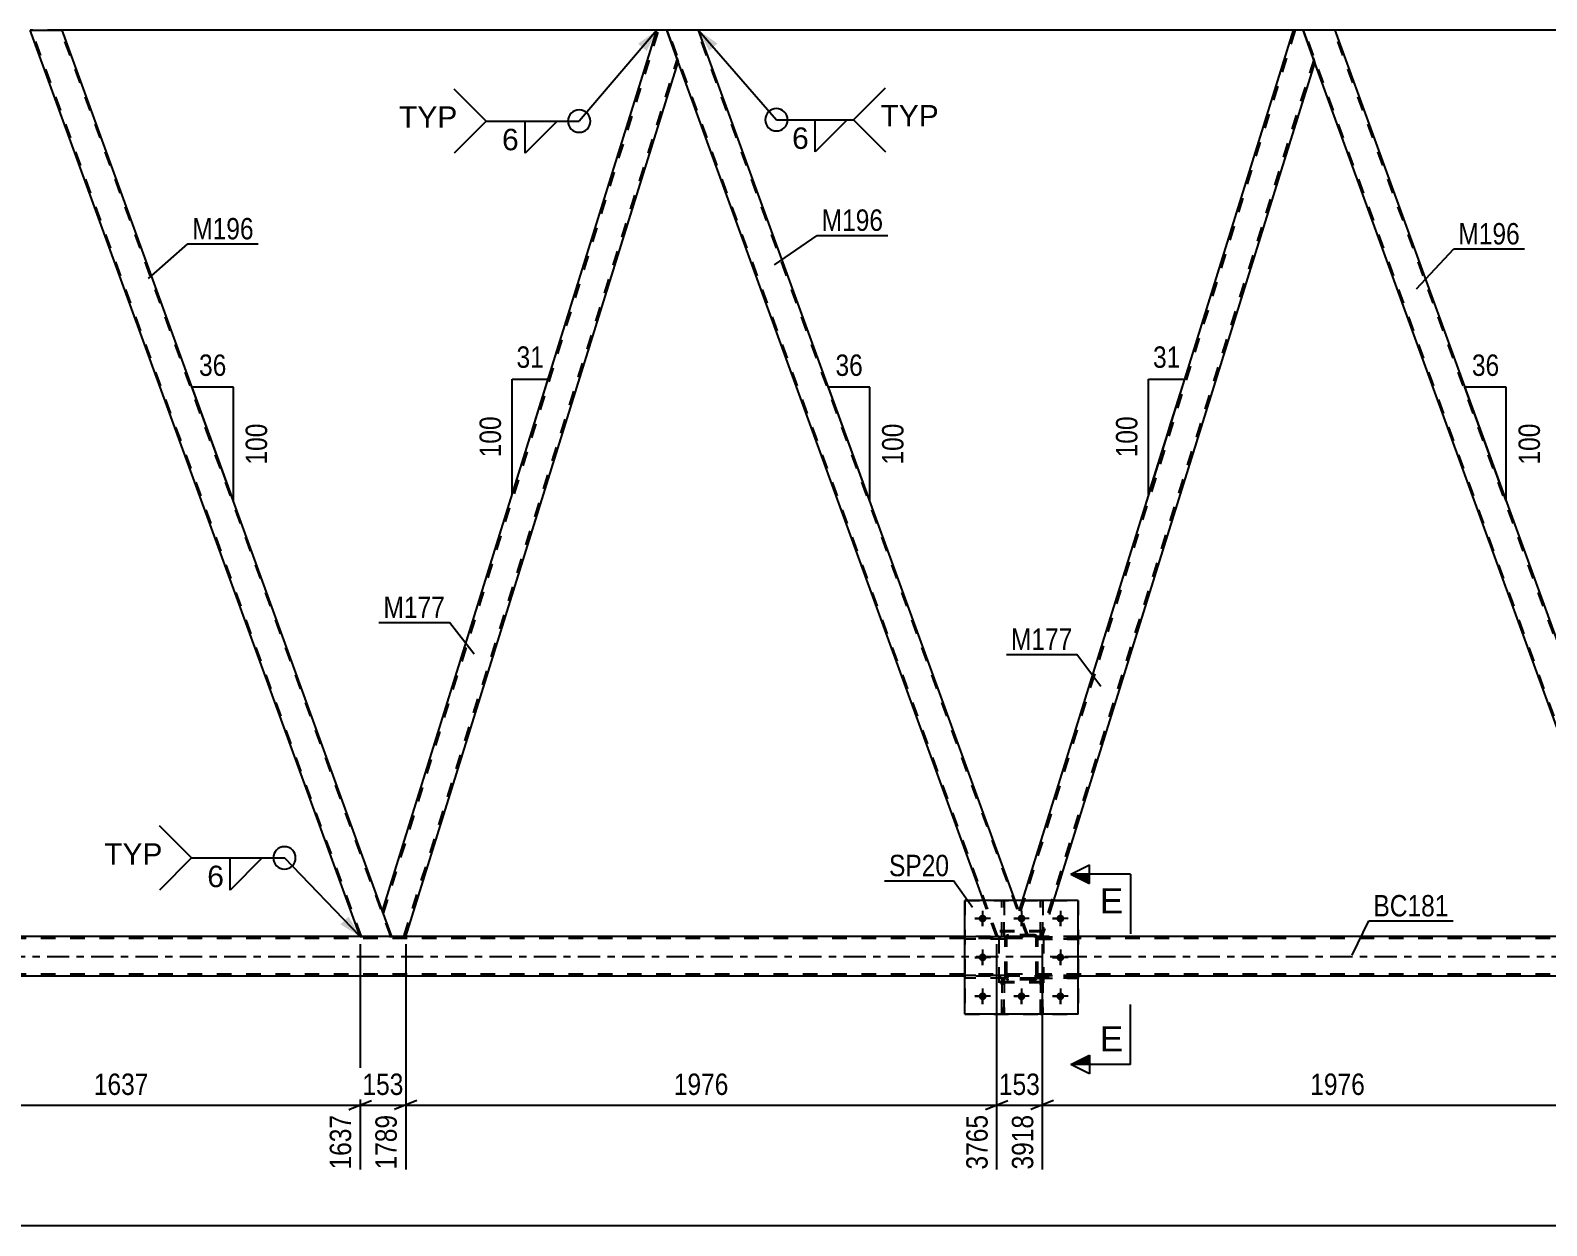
# Model space of a CAD drawing. Header units: millimetres. Extents: x 0 to 841, y 0 to 594.
# Drawn here: x 105.1 to 308, y 267.1 to 427 of the extents above; entities that cross this region are included whole.
import ezdxf

# ---------------------------------------------------------------- set-up
doc = ezdxf.new("R2010")
doc.units = ezdxf.units.MM
doc.linetypes.add('DXK_LINE_DOT2', pattern=[3.9198, 1.9599, -1.9599])
doc.linetypes.add('DXK_LINE_DOT3', pattern=[5.9187, 2.979, -0.9799, 0.9799, -0.9799])
doc.styles.add('Arial', font='ARIAL.TTF', dxfattribs={"height": 0.2})
doc.styles.add('Arial Narrow', font='ARIALN.TTF', dxfattribs={"height": 0.2})

# ---------------------------------------------------------------- blocks, each defined once
blk = doc.blocks.new('Part-103641004-3820 - 3414')
at = {"color": 7, "linetype": 'DXK_LINE_DOT2'}
for p, q in [((240.25, 295.37), (240.25, 300.21)), ((240.25, 300.21), (240.57, 300.21)), ((240.57, 300.21), (240.57, 295.37)), ((240.25, 299.61), (240.57, 299.61)), ((240.57, 295.37), (240.25, 295.37))]:
    blk.add_line(p, q, dxfattribs=at)
blk = doc.blocks.new('Part-103641004-3804 - 3414')
at = {"color": 2, "linetype": 'Continuous'}
for p, q in [((152.23, 309.22), (188.93, 426.97)), ((190.25, 426.97), (188.93, 426.97)), ((191.78, 422.77), (190.25, 426.97)), ((155.33, 305.75), (191.79, 422.72)), ((153.49, 305.75), (152.24, 309.17))]:
    blk.add_line(p, q, dxfattribs=at)
at = {"color": 7, "linetype": 'DXK_LINE_DOT2'}
for p, q in [((152.36, 308.85), (189.18, 426.97)), ((155.08, 305.75), (191.66, 423.09)), ((191.79, 422.72), (191.78, 422.77)), ((191.79, 422.72), (191.78, 422.77)), ((152.24, 309.17), (152.23, 309.22)), ((153.49, 305.75), (155.33, 305.75))]:
    blk.add_line(p, q, dxfattribs=at)
blk = doc.blocks.new('Part-103641004-3691 - 3414')
at = {"color": 7, "linetype": 'DXK_LINE_DOT2'}
for p, q in [((230.1, 310.57), (245.3, 310.57)), ((230.1, 310.57), (230.1, 295.37)), ((245.3, 310.57), (245.3, 295.37)), ((230.1, 295.37), (245.3, 295.37))]:
    blk.add_line(p, q, dxfattribs=at)
blk = doc.blocks.new('Part-103641004-3594 - 3414')
at = {"color": 2, "linetype": 'Continuous'}
for p, q in [((279.64, 426.97), (275.38, 426.97)), ((322.51, 309.17), (279.64, 426.97)), ((319.5, 305.75), (276.91, 422.77))]:
    blk.add_line(p, q, dxfattribs=at)
at = {"color": 7, "linetype": 'DXK_LINE_DOT2'}
for p, q in [((275.38, 426.97), (276.91, 422.77)), ((319.67, 305.75), (275.55, 426.97)), ((323.59, 305.75), (279.47, 426.97)), ((323.76, 305.75), (322.51, 309.17)), ((319.5, 305.75), (323.76, 305.75))]:
    blk.add_line(p, q, dxfattribs=at)
blk = doc.blocks.new('Bolt-103641004-3635 - 3414')
at = {"color": 1, "linetype": 'Continuous'}
for p, q in [((232.5, 309.21), (232.5, 308.52)), ((237.7, 309.21), (237.7, 308.52)), ((242.9, 309.21), (242.9, 308.52)), ((231.46, 308.17), (232.15, 308.17)), ((232.5, 307.13), (232.5, 307.82)), ((233.54, 308.17), (232.84, 308.17)), ((236.66, 308.17), (237.35, 308.17)), ((237.7, 307.13), (237.7, 307.82)), ((238.74, 308.17), (238.04, 308.17)), ((241.86, 308.17), (242.55, 308.17)), ((242.9, 307.13), (242.9, 307.82)), ((243.94, 308.17), (243.24, 308.17)), ((231.46, 302.97), (232.15, 302.97)), ((232.5, 304.01), (232.5, 303.32)), ((232.5, 301.93), (232.5, 302.62)), ((233.54, 302.97), (232.84, 302.97)), ((241.86, 302.97), (242.55, 302.97)), ((242.9, 304.01), (242.9, 303.32)), ((242.9, 301.93), (242.9, 302.62)), ((243.94, 302.97), (243.24, 302.97)), ((232.5, 298.81), (232.5, 298.12)), ((237.7, 298.81), (237.7, 298.12)), ((242.9, 298.81), (242.9, 298.12)), ((231.46, 297.77), (232.15, 297.77)), ((232.5, 296.73), (232.5, 297.42)), ((233.54, 297.77), (232.84, 297.77)), ((236.66, 297.77), (237.35, 297.77)), ((237.7, 296.73), (237.7, 297.42)), ((238.74, 297.77), (238.04, 297.77)), ((241.86, 297.77), (242.55, 297.77)), ((242.9, 296.73), (242.9, 297.42)), ((243.94, 297.77), (243.24, 297.77))]:
    blk.add_line(p, q, dxfattribs=at)
blk = doc.blocks.new('Part-103641004-3676 - 3414')
at = {"color": 2, "linetype": 'Continuous'}
for p, q in [((149.23, 305.75), (105.11, 426.97)), ((105.11, 426.97), (109.37, 426.97)), ((152.24, 309.17), (109.37, 426.97))]:
    blk.add_line(p, q, dxfattribs=at)
at = {"color": 7, "linetype": 'DXK_LINE_DOT2'}
for p, q in [((149.4, 305.75), (105.28, 426.97)), ((153.32, 305.75), (109.2, 426.97)), ((153.49, 305.75), (152.24, 309.17)), ((149.23, 305.75), (153.49, 305.75))]:
    blk.add_line(p, q, dxfattribs=at)
blk = doc.blocks.new('Part-103641004-3682 - 3414')
at = {"color": 7, "linetype": 'DXK_LINE_DOT2'}
for p, q in [((235.05, 295.37), (235.05, 300.21)), ((235.05, 300.21), (235.37, 300.21)), ((235.37, 300.21), (235.37, 295.37)), ((235.05, 299.61), (235.37, 299.61)), ((235.37, 295.37), (235.05, 295.37))]:
    blk.add_line(p, q, dxfattribs=at)
blk = doc.blocks.new('Part-103641004-3688 - 3414')
at = {"color": 7, "linetype": 'DXK_LINE_DOT2'}
for p, q in [((274.31, 426.97), (237.5, 308.85)), ((276.79, 423.09), (240.22, 305.75)), ((276.93, 422.72), (276.91, 422.77)), ((276.93, 422.72), (276.91, 422.77)), ((237.78, 310.57), (237.36, 309.22)), ((241.97, 310.57), (240.47, 305.75)), ((238.62, 305.75), (237.36, 309.22)), ((240.47, 305.75), (238.62, 305.75))]:
    blk.add_line(p, q, dxfattribs=at)
at = {"color": 2, "linetype": 'Continuous'}
for p, q in [((274.06, 426.97), (237.78, 310.57)), ((275.38, 426.97), (274.06, 426.97)), ((276.91, 422.77), (275.38, 426.97)), ((276.93, 422.72), (241.97, 310.57))]:
    blk.add_line(p, q, dxfattribs=at)
blk = doc.blocks.new('Part-103641004-3689 - 3414')
at = {"color": 7, "linetype": 'DXK_LINE_DOT2'}
for p, q in [((240.7, 306.37), (234.7, 306.37)), ((234.7, 299.57), (234.7, 306.37)), ((240.7, 299.57), (240.7, 306.37)), ((240.7, 299.57), (234.7, 299.57))]:
    blk.add_line(p, q, dxfattribs=at)
blk = doc.blocks.new('Part-103641004-3690 - 3414')
at = {"color": 7, "linetype": 'DXK_LINE_DOT2'}
for p, q in [((235.5, 305.49), (235.53, 305.67)), ((235.53, 305.67), (235.5, 305.49)), ((235.5, 300.45), (235.5, 305.49)), ((235.74, 305.49), (235.75, 305.58)), ((235.74, 300.45), (235.74, 305.49)), ((235.75, 305.58), (235.81, 305.66)), ((235.79, 305.93), (235.98, 305.97)), ((235.98, 305.97), (235.79, 305.93)), ((235.81, 305.66), (235.88, 305.71)), ((235.88, 305.71), (235.98, 305.73)), ((239.42, 305.97), (235.98, 305.97)), ((235.98, 305.73), (239.42, 305.73)), ((239.42, 305.97), (239.6, 305.93)), ((239.6, 305.93), (239.42, 305.97)), ((239.42, 305.73), (239.51, 305.71)), ((239.51, 305.71), (239.59, 305.66)), ((239.59, 305.66), (239.64, 305.58)), ((239.64, 305.58), (239.66, 305.49)), ((239.66, 300.45), (239.66, 305.49)), ((239.86, 305.67), (239.9, 305.49)), ((239.9, 305.49), (239.86, 305.67)), ((239.9, 300.45), (239.9, 305.49)), ((235.53, 300.27), (235.5, 300.45)), ((235.5, 300.45), (235.53, 300.27)), ((235.75, 300.36), (235.74, 300.45)), ((235.81, 300.28), (235.75, 300.36)), ((235.88, 300.23), (235.81, 300.28)), ((235.98, 300.21), (235.88, 300.23)), ((239.42, 300.21), (235.98, 300.21)), ((239.51, 300.23), (239.42, 300.21)), ((239.59, 300.28), (239.51, 300.23)), ((239.64, 300.36), (239.59, 300.28)), ((239.66, 300.45), (239.64, 300.36)), ((239.9, 300.45), (239.86, 300.27)), ((239.86, 300.27), (239.9, 300.45)), ((235.98, 299.97), (235.79, 300.01)), ((235.79, 300.01), (235.98, 299.97)), ((239.42, 299.97), (235.98, 299.97)), ((239.6, 300.01), (239.42, 299.97)), ((239.42, 299.97), (239.6, 300.01))]:
    blk.add_line(p, q, dxfattribs=at)
at = {"color": 7, "linetype": 'DXK_LINE_DOT3'}
blk.add_line((237.7, 302.97), (237.7, 302.97), dxfattribs=at)
at = {"color": 7, "linetype": 'DXK_LINE_DOT2'}
for centre, start, end in [((235.98, 305.49), 112.5, 157.5), ((235.98, 305.49), 112.5, 157.5), ((239.42, 305.49), 22.5, 67.5), ((239.42, 305.49), 22.5, 67.5), ((235.98, 300.45), 202.5, 247.5), ((235.98, 300.45), 202.5, 247.5), ((239.42, 300.45), 292.5, 337.5), ((239.42, 300.45), 292.5, 337.5)]:
    blk.add_arc(centre, 0.48, start, end, dxfattribs=at)
blk = doc.blocks.new('Part-103641004-3696 - 3414')
at = {"color": 2, "linetype": 'Continuous'}
for p, q in [((245.3, 310.57), (230.1, 310.57)), ((230.1, 295.37), (230.1, 310.57)), ((245.3, 295.37), (245.3, 310.57)), ((245.3, 295.37), (230.1, 295.37))]:
    blk.add_line(p, q, dxfattribs=at)
blk = doc.blocks.new('Part-103641004-3896 - 3414')
at = {"color": 7, "linetype": 'DXK_LINE_DOT2'}
for p, q in [((235.5, 305.73), (230.1, 305.73)), ((230.1, 305.41), (230.1, 305.73)), ((235.5, 305.41), (230.1, 305.41)), ((234.9, 305.41), (234.9, 305.73)), ((235.5, 305.73), (235.5, 305.41))]:
    blk.add_line(p, q, dxfattribs=at)
blk = doc.blocks.new('Part-103641004-3719 - 3414')
at = {"color": 7, "linetype": 'DXK_LINE_DOT2'}
for p, q in [((235.05, 305.73), (235.05, 310.57)), ((235.05, 310.57), (235.37, 310.57)), ((235.37, 310.57), (235.37, 305.73)), ((235.05, 306.33), (235.37, 306.33)), ((235.37, 305.73), (235.05, 305.73))]:
    blk.add_line(p, q, dxfattribs=at)
blk = doc.blocks.new('Part-103641004-3722 - 3414')
at = {"color": 7, "linetype": 'DXK_LINE_DOT2'}
for p, q in [((245.3, 305.73), (239.9, 305.73)), ((239.9, 305.73), (239.9, 305.41)), ((239.9, 305.41), (245.3, 305.41)), ((240.5, 305.41), (240.5, 305.73)), ((245.3, 305.41), (245.3, 305.73))]:
    blk.add_line(p, q, dxfattribs=at)
blk = doc.blocks.new('Part-103641004-3725 - 3414')
at = {"color": 7, "linetype": 'DXK_LINE_DOT2'}
for p, q in [((245.3, 300.53), (239.9, 300.53)), ((239.9, 300.53), (239.9, 300.21)), ((239.9, 300.21), (245.3, 300.21)), ((240.5, 300.21), (240.5, 300.53)), ((245.3, 300.21), (245.3, 300.53))]:
    blk.add_line(p, q, dxfattribs=at)
blk = doc.blocks.new('Part-103641004-3731 - 3414')
at = {"color": 7, "linetype": 'DXK_LINE_DOT2'}
for p, q in [((239.9, 300.21), (239.9, 300.53)), ((239.9, 300.53), (245.3, 300.53)), ((245.3, 300.21), (239.9, 300.21)), ((240.5, 300.21), (240.5, 300.53)), ((245.3, 300.53), (245.3, 300.21))]:
    blk.add_line(p, q, dxfattribs=at)
blk = doc.blocks.new('Part-103641004-3746 - 3414')
at = {"color": 7, "linetype": 'DXK_LINE_DOT2'}
for p, q in [((240.7, 306.51), (234.7, 306.51)), ((234.7, 299.71), (234.7, 306.51)), ((240.7, 299.71), (240.7, 306.51)), ((240.7, 299.71), (234.7, 299.71))]:
    blk.add_line(p, q, dxfattribs=at)
blk = doc.blocks.new('Part-103641004-3884 - 3414')
at = {"color": 2, "linetype": 'Continuous'}
for p, q in [((240.25, 310.57), (240.25, 310.57)), ((240.57, 310.57), (240.25, 310.57)), ((240.57, 310.57), (240.57, 310.57))]:
    blk.add_line(p, q, dxfattribs=at)
at = {"color": 7, "linetype": 'DXK_LINE_DOT2'}
for p, q in [((240.25, 305.73), (240.25, 310.57)), ((240.57, 305.73), (240.57, 310.57)), ((240.25, 306.33), (240.57, 306.33)), ((240.57, 305.73), (240.25, 305.73))]:
    blk.add_line(p, q, dxfattribs=at)
blk = doc.blocks.new('Part-103641004-3768 - 3414')
at = {"color": 7, "linetype": 'DXK_LINE_DOT2'}
for p, q in [((240.57, 300.21), (240.25, 300.21)), ((240.25, 300.21), (240.25, 295.37)), ((240.57, 295.37), (240.57, 300.21)), ((240.25, 299.61), (240.57, 299.61)), ((240.25, 295.37), (240.57, 295.37))]:
    blk.add_line(p, q, dxfattribs=at)
blk = doc.blocks.new('Part-103641004-3791 - 3414')
at = {"color": 2, "linetype": 'Continuous'}
for p, q in [((230.1, 305.75), (95.51, 305.75)), ((485.31, 305.75), (245.3, 305.75)), ((230.1, 300.47), (95.51, 300.47)), ((485.31, 300.47), (245.3, 300.47))]:
    blk.add_line(p, q, dxfattribs=at)
at = {"color": 7, "linetype": 'DXK_LINE_DOT2'}
for p, q in [((770.94, 305.51), (95.51, 305.51)), ((245.3, 305.75), (230.1, 305.75)), ((770.94, 300.71), (95.51, 300.71)), ((245.3, 300.47), (230.1, 300.47))]:
    blk.add_line(p, q, dxfattribs=at)
at = {"color": 7, "linetype": 'DXK_LINE_DOT3'}
blk.add_line((95.51, 303.11), (770.94, 303.11), dxfattribs=at)
blk = doc.blocks.new('Part-103641004-3809 - 3414')
at = {"color": 2, "linetype": 'Continuous'}
for p, q in [((194.5, 426.97), (190.25, 426.97)), ((236.87, 310.57), (194.5, 426.97)), ((232.61, 310.57), (191.78, 422.77))]:
    blk.add_line(p, q, dxfattribs=at)
at = {"color": 7, "linetype": 'DXK_LINE_DOT2'}
for p, q in [((190.25, 426.97), (191.78, 422.77)), ((234.54, 305.75), (190.42, 426.97)), ((238.45, 305.75), (194.33, 426.97)), ((234.37, 305.75), (232.61, 310.57)), ((238.62, 305.75), (236.87, 310.57)), ((238.62, 305.75), (234.37, 305.75))]:
    blk.add_line(p, q, dxfattribs=at)
blk = doc.blocks.new('Part-103641004-3814 - 3414')
at = {"color": 7, "linetype": 'DXK_LINE_DOT2'}
for p, q in [((240.25, 305.73), (240.25, 310.57)), ((240.25, 310.57), (240.57, 310.57)), ((240.57, 310.57), (240.57, 305.73)), ((240.25, 306.33), (240.57, 306.33)), ((240.57, 305.73), (240.25, 305.73))]:
    blk.add_line(p, q, dxfattribs=at)
blk = doc.blocks.new('Part-103641004-3824 - 3414')
at = {"color": 7, "linetype": 'DXK_LINE_DOT2'}
for p, q in [((235.5, 305.73), (230.1, 305.73)), ((230.1, 305.73), (230.1, 305.41)), ((235.5, 305.41), (230.1, 305.41)), ((234.9, 305.41), (234.9, 305.73)), ((235.5, 305.41), (235.5, 305.73))]:
    blk.add_line(p, q, dxfattribs=at)
blk = doc.blocks.new('Part-103641004-3827 - 3414')
at = {"color": 7, "linetype": 'DXK_LINE_DOT2'}
for p, q in [((235.5, 300.53), (230.1, 300.53)), ((230.1, 300.53), (230.1, 300.21)), ((235.5, 300.21), (230.1, 300.21)), ((234.9, 300.21), (234.9, 300.53)), ((235.5, 300.21), (235.5, 300.53))]:
    blk.add_line(p, q, dxfattribs=at)
blk = doc.blocks.new('Part-103641004-3828 - 3414')
at = {"color": 7, "linetype": 'DXK_LINE_DOT2'}
for p, q in [((235.5, 305.49), (235.53, 305.67)), ((235.53, 305.67), (235.5, 305.49)), ((235.5, 300.45), (235.5, 305.49)), ((235.74, 305.49), (235.75, 305.58)), ((235.74, 300.45), (235.74, 305.49)), ((235.75, 305.58), (235.81, 305.66)), ((235.79, 305.93), (235.98, 305.97)), ((235.98, 305.97), (235.79, 305.93)), ((235.81, 305.66), (235.88, 305.71)), ((235.88, 305.71), (235.98, 305.73)), ((239.42, 305.97), (235.98, 305.97)), ((235.98, 305.73), (239.42, 305.73)), ((239.42, 305.97), (239.6, 305.93)), ((239.6, 305.93), (239.42, 305.97)), ((239.42, 305.73), (239.51, 305.71)), ((239.51, 305.71), (239.59, 305.66)), ((239.59, 305.66), (239.64, 305.58)), ((239.64, 305.58), (239.66, 305.49)), ((239.66, 300.45), (239.66, 305.49)), ((239.86, 305.67), (239.9, 305.49)), ((239.9, 305.49), (239.86, 305.67)), ((239.9, 300.45), (239.9, 305.49)), ((235.53, 300.27), (235.5, 300.45)), ((235.5, 300.45), (235.53, 300.27)), ((235.75, 300.36), (235.74, 300.45)), ((235.81, 300.28), (235.75, 300.36)), ((235.88, 300.23), (235.81, 300.28)), ((235.98, 300.21), (235.88, 300.23)), ((239.42, 300.21), (235.98, 300.21)), ((239.51, 300.23), (239.42, 300.21)), ((239.59, 300.28), (239.51, 300.23)), ((239.64, 300.36), (239.59, 300.28)), ((239.66, 300.45), (239.64, 300.36)), ((239.9, 300.45), (239.86, 300.27)), ((239.86, 300.27), (239.9, 300.45)), ((235.98, 299.97), (235.79, 300.01)), ((235.79, 300.01), (235.98, 299.97)), ((239.42, 299.97), (235.98, 299.97)), ((239.6, 300.01), (239.42, 299.97)), ((239.42, 299.97), (239.6, 300.01))]:
    blk.add_line(p, q, dxfattribs=at)
at = {"color": 7, "linetype": 'DXK_LINE_DOT3'}
blk.add_line((237.7, 302.97), (237.7, 302.97), dxfattribs=at)
at = {"color": 7, "linetype": 'DXK_LINE_DOT2'}
for centre, start, end in [((235.98, 305.49), 112.5, 157.5), ((235.98, 305.49), 112.5, 157.5), ((239.42, 305.49), 22.5, 67.5), ((239.42, 305.49), 22.5, 67.5), ((235.98, 300.45), 202.5, 247.5), ((235.98, 300.45), 202.5, 247.5), ((239.42, 300.45), 292.5, 337.5), ((239.42, 300.45), 292.5, 337.5)]:
    blk.add_arc(centre, 0.48, start, end, dxfattribs=at)
blk = doc.blocks.new('Part-103641004-3836 - 3414')
at = {"color": 7, "linetype": 'DXK_LINE_DOT2'}
for p, q in [((239.9, 305.41), (239.9, 305.73)), ((239.9, 305.73), (245.3, 305.73)), ((245.3, 305.41), (239.9, 305.41)), ((240.5, 305.41), (240.5, 305.73)), ((245.3, 305.73), (245.3, 305.41))]:
    blk.add_line(p, q, dxfattribs=at)
blk = doc.blocks.new('Bolt-103641004-3855 - 3414')
at = {"linetype": 'Continuous'}
for points in [[(233.02, 308.17, -1), (231.98, 308.17, -1)], [(238.22, 308.17, -1), (237.18, 308.17, -1)], [(243.42, 308.17, -1), (242.38, 308.17, -1)], [(233.02, 302.97, -1), (231.98, 302.97, -1)], [(243.42, 302.97, -1), (242.38, 302.97, -1)], [(233.02, 297.77, -1), (231.98, 297.77, -1)], [(238.22, 297.77, -1), (237.18, 297.77, -1)], [(243.42, 297.77, -1), (242.38, 297.77, -1)]]:
    blk.add_hatch(color=1, dxfattribs=at).paths.add_polyline_path(points)
at = {"color": 1, "linetype": 'Continuous'}
for p, q in [((232.5, 309.21), (232.5, 307.13)), ((237.7, 309.21), (237.7, 307.13)), ((242.9, 309.21), (242.9, 307.13)), ((233.54, 308.17), (231.46, 308.17)), ((238.74, 308.17), (236.66, 308.17)), ((243.94, 308.17), (241.86, 308.17)), ((233.54, 302.97), (231.46, 302.97)), ((232.5, 304.01), (232.5, 301.93)), ((243.94, 302.97), (241.86, 302.97)), ((242.9, 304.01), (242.9, 301.93)), ((232.5, 298.81), (232.5, 296.73)), ((237.7, 298.81), (237.7, 296.73)), ((242.9, 298.81), (242.9, 296.73)), ((233.54, 297.77), (231.46, 297.77)), ((238.74, 297.77), (236.66, 297.77)), ((243.94, 297.77), (241.86, 297.77))]:
    blk.add_line(p, q, dxfattribs=at)
blk = doc.blocks.new('Part-103641004-3870 - 3414')
at = {"color": 7, "linetype": 'DXK_LINE_DOT2'}
for p, q in [((109.37, 426.97), (105.11, 426.97)), ((708.55, 426.97), (188.93, 426.97)), ((194.5, 426.97), (188.93, 426.97)), ((279.64, 426.97), (274.06, 426.97))]:
    blk.add_line(p, q, dxfattribs=at)
at = {"color": 2, "linetype": 'Continuous'}
for p, q in [((188.93, 426.97), (109.37, 426.97)), ((274.06, 426.97), (194.5, 426.97)), ((359.2, 426.97), (279.64, 426.97))]:
    blk.add_line(p, q, dxfattribs=at)
blk = doc.blocks.new('Part-103641004-3893 - 3414')
at = {"color": 2, "linetype": 'Continuous'}
for p, q in [((235.05, 310.57), (235.05, 310.57)), ((235.37, 310.57), (235.05, 310.57)), ((235.37, 310.57), (235.37, 310.57))]:
    blk.add_line(p, q, dxfattribs=at)
at = {"color": 7, "linetype": 'DXK_LINE_DOT2'}
for p, q in [((235.05, 305.73), (235.05, 310.57)), ((235.37, 305.73), (235.37, 310.57)), ((235.05, 306.33), (235.37, 306.33)), ((235.37, 305.73), (235.05, 305.73))]:
    blk.add_line(p, q, dxfattribs=at)
blk = doc.blocks.new('Part-103641004-3899 - 3414')
at = {"color": 7, "linetype": 'DXK_LINE_DOT2'}
for p, q in [((235.5, 300.53), (230.1, 300.53)), ((230.1, 300.21), (230.1, 300.53)), ((235.5, 300.21), (230.1, 300.21)), ((234.9, 300.21), (234.9, 300.53)), ((235.5, 300.53), (235.5, 300.21))]:
    blk.add_line(p, q, dxfattribs=at)
blk = doc.blocks.new('Part-103641004-3934 - 3414')
at = {"color": 7, "linetype": 'DXK_LINE_DOT2'}
for p, q in [((235.37, 300.21), (235.05, 300.21)), ((235.05, 300.21), (235.05, 295.37)), ((235.37, 295.37), (235.37, 300.21)), ((235.05, 299.61), (235.37, 299.61)), ((235.05, 295.37), (235.37, 295.37))]:
    blk.add_line(p, q, dxfattribs=at)
blk = doc.blocks.new('AngleDimension-103641004-18943 - 3414')
at = {"color": 7, "linetype": 'Continuous'}
for p, q in [((215.98, 367.95), (211.87, 379.25)), ((217.41, 379.25), (211.87, 379.25)), ((217.41, 364.02), (211.87, 379.25)), ((217.41, 364.02), (217.41, 379.25))]:
    blk.add_line(p, q, dxfattribs=at)
at = {"color": 0}
for points in [[(217.07, 380.15), (217.07, 384.35), (212.22, 384.35), (212.22, 380.15)], [(222.51, 374.98), (218.31, 374.98), (218.31, 368.29), (222.51, 368.29)]]:
    blk.add_wipeout(points, dxfattribs=at)
at = {"color": 3, "style": 'Arial Narrow'}
blk.add_text('36', height=2.863, dxfattribs=at).set_placement((212.82, 380.75))
blk.add_text('100', height=2.863, rotation=90.0002, dxfattribs=at).set_placement((221.91, 368.89))
blk = doc.blocks.new('StraightDimension-103641004-4940 - 3414')
at = {"color": 7, "linetype": 'Continuous'}
for p, q in [((149.23, 304.75), (149.23, 274.6)), ((85.29, 299.47), (85.29, 280.09)), ((86.79, 283.82), (83.79, 282.62)), ((85.29, 283.22), (149.23, 283.22)), ((147.73, 282.62), (150.73, 283.82))]:
    blk.add_line(p, q, dxfattribs=at)
at = {"color": 0}
blk.add_wipeout([(121.52, 283.97), (121.52, 288.17), (113.01, 288.17), (113.01, 283.97)], dxfattribs=at)
at = {"color": 0, "linetype": 'Continuous'}
for points in [[(84.69, 282.52), (80.49, 282.52), (80.49, 279.49), (84.69, 279.49)], [(148.63, 282.52), (144.43, 282.52), (144.43, 274), (148.63, 274)]]:
    blk.add_wipeout(points, dxfattribs=at)
at = {"color": 3, "style": 'Arial Narrow'}
blk.add_text('1637', height=2.863, dxfattribs=at).set_placement((113.61, 284.57))
at = {"color": 3, "linetype": 'Continuous', "style": 'Arial Narrow'}
for s, height, p in [('0', 2.86, (84.09, 280.09)), ('1637', 2.863, (148.03, 274.6))]:
    blk.add_text(s, height=height, rotation=90.0002, dxfattribs=at).set_placement(p)
blk = doc.blocks.new('StraightDimension-103641004-4952 - 3414')
at = {"color": 7, "linetype": 'Continuous'}
for p, q in [((149.23, 304.75), (149.23, 274.6)), ((155.33, 304.75), (155.33, 274.6)), ((147.73, 282.62), (150.73, 283.82)), ((149.23, 283.22), (155.33, 283.22)), ((156.83, 283.82), (153.83, 282.62))]:
    blk.add_line(p, q, dxfattribs=at)
at = {"color": 0}
blk.add_wipeout([(155.63, 283.97), (155.63, 288.17), (148.94, 288.17), (148.94, 283.97)], dxfattribs=at)
at = {"color": 0, "linetype": 'Continuous'}
blk.add_wipeout([(154.73, 282.52), (150.53, 282.52), (150.53, 274), (154.73, 274)], dxfattribs=at)
at = {"color": 3, "style": 'Arial Narrow'}
blk.add_text('153', height=2.863, dxfattribs=at).set_placement((149.54, 284.57))
at = {"color": 3, "linetype": 'Continuous', "style": 'Arial Narrow'}
blk.add_text('1789', height=2.863, rotation=90.0002, dxfattribs=at).set_placement((154.13, 274.6))
blk = doc.blocks.new('StraightDimension-103641004-5192 - 3414')
at = {"color": 7, "linetype": 'Continuous'}
for p, q in [((234.37, 304.75), (234.37, 274.6)), ((240.47, 304.75), (240.47, 274.6)), ((232.87, 282.62), (235.87, 283.82)), ((234.37, 283.22), (240.47, 283.22)), ((241.97, 283.82), (238.97, 282.62))]:
    blk.add_line(p, q, dxfattribs=at)
at = {"color": 0}
blk.add_wipeout([(240.76, 283.97), (240.76, 288.17), (234.08, 288.17), (234.08, 283.97)], dxfattribs=at)
at = {"color": 0, "linetype": 'Continuous'}
blk.add_wipeout([(239.87, 282.52), (235.67, 282.52), (235.67, 274), (239.87, 274)], dxfattribs=at)
at = {"color": 3, "style": 'Arial Narrow'}
blk.add_text('153', height=2.863, dxfattribs=at).set_placement((234.68, 284.57))
at = {"color": 3, "linetype": 'Continuous', "style": 'Arial Narrow'}
blk.add_text('3918', height=2.863, rotation=90.0002, dxfattribs=at).set_placement((239.27, 274.6))
blk = doc.blocks.new('StraightDimension-103641004-5173 - 3414')
at = {"color": 7, "linetype": 'Continuous'}
for p, q in [((240.47, 304.75), (240.47, 274.6)), ((319.5, 304.75), (319.5, 274.6)), ((241.97, 283.82), (238.97, 282.62)), ((240.47, 283.22), (319.5, 283.22)), ((318, 282.62), (321, 283.82))]:
    blk.add_line(p, q, dxfattribs=at)
at = {"color": 0}
blk.add_wipeout([(284.24, 283.97), (284.24, 288.17), (275.73, 288.17), (275.73, 283.97)], dxfattribs=at)
at = {"color": 0, "linetype": 'Continuous'}
blk.add_wipeout([(318.9, 282.52), (314.7, 282.52), (314.7, 274), (318.9, 274)], dxfattribs=at)
at = {"color": 3, "style": 'Arial Narrow'}
blk.add_text('1976', height=2.863, dxfattribs=at).set_placement((276.33, 284.57))
at = {"color": 3, "linetype": 'Continuous', "style": 'Arial Narrow'}
blk.add_text('5893', height=2.863, rotation=90.0002, dxfattribs=at).set_placement((318.3, 274.6))
blk = doc.blocks.new('StraightDimension-103641004-5211 - 3414')
at = {"color": 7, "linetype": 'Continuous'}
for p, q in [((155.33, 304.75), (155.33, 274.6)), ((234.37, 304.75), (234.37, 274.6)), ((156.83, 283.82), (153.83, 282.62)), ((155.33, 283.22), (234.37, 283.22)), ((232.87, 282.62), (235.87, 283.82))]:
    blk.add_line(p, q, dxfattribs=at)
at = {"color": 0}
blk.add_wipeout([(199.11, 283.97), (199.11, 288.17), (190.59, 288.17), (190.59, 283.97)], dxfattribs=at)
at = {"color": 0, "linetype": 'Continuous'}
blk.add_wipeout([(233.77, 282.52), (229.57, 282.52), (229.57, 274), (233.77, 274)], dxfattribs=at)
at = {"color": 3, "style": 'Arial Narrow'}
blk.add_text('1976', height=2.863, dxfattribs=at).set_placement((191.19, 284.57))
at = {"color": 3, "linetype": 'Continuous', "style": 'Arial Narrow'}
blk.add_text('3765', height=2.863, rotation=90.0002, dxfattribs=at).set_placement((233.17, 274.6))
blk = doc.blocks.new('AngleDimension-103641004-18911 - 3414')
at = {"color": 7, "linetype": 'Continuous'}
for p, q in [((130.85, 367.95), (126.74, 379.25)), ((132.28, 379.25), (126.74, 379.25)), ((132.28, 364.02), (126.74, 379.25)), ((132.28, 364.02), (132.28, 379.25))]:
    blk.add_line(p, q, dxfattribs=at)
at = {"color": 0}
for points in [[(131.94, 380.15), (131.94, 384.35), (127.08, 384.35), (127.08, 380.15)], [(137.38, 374.98), (133.18, 374.98), (133.18, 368.29), (137.38, 368.29)]]:
    blk.add_wipeout(points, dxfattribs=at)
at = {"color": 3, "style": 'Arial Narrow'}
blk.add_text('36', height=2.863, dxfattribs=at).set_placement((127.68, 380.75))
blk.add_text('100', height=2.863, rotation=90.0002, dxfattribs=at).set_placement((136.78, 368.89))
blk = doc.blocks.new('AngleDimension-103641004-18928 - 3414')
at = {"color": 7, "linetype": 'Continuous'}
for p, q in [((169.57, 380.33), (174.39, 380.33)), ((169.57, 364.87), (174.39, 380.33)), ((169.57, 364.87), (169.57, 380.33)), ((172.33, 373.71), (174.39, 380.33))]:
    blk.add_line(p, q, dxfattribs=at)
at = {"color": 0}
for points in [[(174.41, 381.23), (174.41, 385.43), (169.55, 385.43), (169.55, 381.23)], [(168.67, 375.94), (164.47, 375.94), (164.47, 369.26), (168.67, 369.26)]]:
    blk.add_wipeout(points, dxfattribs=at)
at = {"color": 3, "style": 'Arial Narrow'}
blk.add_text('31', height=2.863, dxfattribs=at).set_placement((170.15, 381.83))
blk.add_text('100', height=2.863, rotation=90.0002, dxfattribs=at).set_placement((168.07, 369.86))
blk = doc.blocks.new('AngleDimension-103641004-18941 - 3414')
at = {"color": 7, "linetype": 'Continuous'}
for p, q in [((254.7, 380.33), (259.53, 380.33)), ((254.7, 364.87), (259.53, 380.33)), ((254.7, 364.87), (254.7, 380.33)), ((257.46, 373.71), (259.53, 380.33))]:
    blk.add_line(p, q, dxfattribs=at)
at = {"color": 0}
for points in [[(259.54, 381.23), (259.54, 385.43), (254.69, 385.43), (254.69, 381.23)], [(253.8, 375.94), (249.6, 375.94), (249.6, 369.26), (253.8, 369.26)]]:
    blk.add_wipeout(points, dxfattribs=at)
at = {"color": 3, "style": 'Arial Narrow'}
blk.add_text('31', height=2.863, dxfattribs=at).set_placement((255.29, 381.83))
blk.add_text('100', height=2.863, rotation=90.0002, dxfattribs=at).set_placement((253.2, 369.86))
blk = doc.blocks.new('AngleDimension-103641004-18971 - 3414')
at = {"color": 7, "linetype": 'Continuous'}
for p, q in [((301.12, 367.95), (297.01, 379.25)), ((302.55, 379.25), (297.01, 379.25)), ((302.55, 364.02), (297.01, 379.25)), ((302.55, 364.02), (302.55, 379.25))]:
    blk.add_line(p, q, dxfattribs=at)
at = {"color": 0}
for points in [[(302.21, 380.15), (302.21, 384.35), (297.35, 384.35), (297.35, 380.15)], [(307.65, 374.98), (303.45, 374.98), (303.45, 368.29), (307.65, 368.29)]]:
    blk.add_wipeout(points, dxfattribs=at)
at = {"color": 3, "style": 'Arial Narrow'}
blk.add_text('36', height=2.863, dxfattribs=at).set_placement((297.95, 380.75))
blk.add_text('100', height=2.863, rotation=90.0002, dxfattribs=at).set_placement((307.05, 368.89))
blk = doc.blocks.new('StraightDimension-103641004-19127 - 3414')
at = {"color": 7, "linetype": 'Continuous'}
blk.add_line((43.78, 267.09), (781.8, 267.09), dxfattribs=at)
blk = doc.blocks.new('WeldMark-103641004-5307 - 3414')
at = {"linetype": 'Continuous'}
blk.add_hatch(color=30, dxfattribs=at).paths.add_polyline_path([(195.91, 424.22), (194.5, 426.97), (197.04, 425.2)])
at = {"color": 30, "linetype": 'Continuous'}
blk.add_line((194.5, 426.97), (204.91, 415.01), dxfattribs=at)
at = {"color": 3, "linetype": 'Continuous'}
for q in [(219.52, 419.3), (219.52, 410.72)]:
    blk.add_line((215.24, 415.01), q, dxfattribs=at)
blk.add_arc((204.91, 415.01), 1.5, 90, 270, dxfattribs=at)
at = {"color": 0}
blk.add_wipeout([(209.44, 410.91), (209.44, 414.31), (206.81, 414.31), (206.81, 410.91)], dxfattribs=at)
at = {"color": 30, "linetype": 'Continuous'}
blk.add_line((204.91, 415.01), (215.24, 415.01), dxfattribs=at)
at = {"color": 3, "linetype": 'Continuous'}
for p, q in [((210.09, 415.01), (214.38, 415.01)), ((214.38, 415.01), (210.09, 410.72)), ((210.09, 410.72), (210.09, 415.01))]:
    blk.add_line(p, q, dxfattribs=at)
blk.add_arc((204.91, 415.01), 1.5, 270, 90, dxfattribs=at)
at = {"color": 3, "style": 'Arial'}
blk.add_text('6', height=2.87, dxfattribs=at).set_placement((207.01, 411.11))
at = {"color": 0, "linetype": 'Continuous'}
blk.add_wipeout([(226.61, 414.11), (226.61, 417.11), (218.84, 417.11), (218.84, 414.11)], dxfattribs=at)
blk.add_wipeout([(226.61, 414.11), (226.61, 417.11), (218.84, 417.11), (218.84, 414.11)], dxfattribs=at)
at = {"color": 3, "linetype": 'Continuous', "style": 'Arial'}
blk.add_text('TYP', height=2.865, dxfattribs=at).set_placement((218.84, 414.11))
blk = doc.blocks.new('Mark-103641004-3590 - 3414')
at = {"color": 0}
blk.add_wipeout([(304.37, 398.33), (304.37, 401.33), (296.14, 401.33), (296.14, 398.33)], dxfattribs=at)
blk.add_wipeout([(304.37, 398.33), (304.37, 401.33), (296.14, 401.33), (296.14, 398.33)], dxfattribs=at)
at = {"color": 30, "linetype": 'Continuous'}
for p, q in [((290.56, 392.4), (295.54, 397.73)), ((295.54, 397.73), (304.97, 397.73))]:
    blk.add_line(p, q, dxfattribs=at)
at = {"color": 3, "style": 'Arial Narrow'}
blk.add_text('M196', height=2.863, dxfattribs=at).set_placement((296.14, 398.33))
blk = doc.blocks.new('Mark-103641004-3672 - 3414')
at = {"color": 0}
blk.add_wipeout([(134.99, 399.01), (134.99, 402.01), (126.77, 402.01), (126.77, 399.01)], dxfattribs=at)
blk.add_wipeout([(134.99, 399.01), (134.99, 402.01), (126.77, 402.01), (126.77, 399.01)], dxfattribs=at)
at = {"color": 30, "linetype": 'Continuous'}
for p, q in [((120.92, 393.77), (126.17, 398.41)), ((126.17, 398.41), (135.59, 398.41))]:
    blk.add_line(p, q, dxfattribs=at)
at = {"color": 3, "style": 'Arial Narrow'}
blk.add_text('M196', height=2.863, dxfattribs=at).set_placement((126.77, 399.01))
blk = doc.blocks.new('Mark-103641004-3684 - 3414')
at = {"color": 0}
blk.add_wipeout([(244.51, 344.1), (244.51, 347.1), (236.28, 347.1), (236.28, 344.1)], dxfattribs=at)
blk.add_wipeout([(244.51, 344.1), (244.51, 347.1), (236.28, 347.1), (236.28, 344.1)], dxfattribs=at)
at = {"color": 30, "linetype": 'Continuous'}
for p in [(235.68, 343.5), (248.31, 339.21)]:
    blk.add_line(p, (245.11, 343.5), dxfattribs=at)
at = {"color": 3, "style": 'Arial Narrow'}
blk.add_text('M177', height=2.863, dxfattribs=at).set_placement((236.28, 344.1))
blk = doc.blocks.new('Mark-103641004-3692 - 3414')
at = {"color": 0}
blk.add_wipeout([(228.02, 313.83), (228.02, 316.83), (219.98, 316.83), (219.98, 313.83)], dxfattribs=at)
blk.add_wipeout([(228.02, 313.83), (228.02, 316.83), (219.98, 316.83), (219.98, 313.83)], dxfattribs=at)
at = {"color": 30, "linetype": 'Continuous'}
for p in [(219.38, 313.23), (231.15, 309.65)]:
    blk.add_line(p, (228.62, 313.23), dxfattribs=at)
at = {"color": 3, "style": 'Arial Narrow'}
blk.add_text('SP20', height=2.863, dxfattribs=at).set_placement((219.98, 313.83))
blk = doc.blocks.new('Mark-103641004-3787 - 3414')
at = {"color": 0}
blk.add_wipeout([(294.83, 308.45), (294.83, 311.45), (284.78, 311.45), (284.78, 308.45)], dxfattribs=at)
blk.add_wipeout([(294.83, 308.45), (294.83, 311.45), (284.78, 311.45), (284.78, 308.45)], dxfattribs=at)
at = {"color": 30, "linetype": 'Continuous'}
for p, q in [((281.95, 303.27), (284.18, 307.85)), ((284.18, 307.85), (295.43, 307.85))]:
    blk.add_line(p, q, dxfattribs=at)
at = {"color": 3, "style": 'Arial Narrow'}
blk.add_text('BC181', height=2.863, dxfattribs=at).set_placement((284.78, 308.45))
blk = doc.blocks.new('Mark-103641004-3800 - 3414')
at = {"color": 0}
blk.add_wipeout([(160.57, 348.35), (160.57, 351.35), (152.35, 351.35), (152.35, 348.35)], dxfattribs=at)
blk.add_wipeout([(160.57, 348.35), (160.57, 351.35), (152.35, 351.35), (152.35, 348.35)], dxfattribs=at)
at = {"color": 30, "linetype": 'Continuous'}
for p in [(151.75, 347.75), (164.47, 343.55)]:
    blk.add_line(p, (161.17, 347.75), dxfattribs=at)
at = {"color": 3, "style": 'Arial Narrow'}
blk.add_text('M177', height=2.863, dxfattribs=at).set_placement((152.35, 348.35))
blk = doc.blocks.new('Mark-103641004-3805 - 3414')
at = {"color": 0}
blk.add_wipeout([(219.2, 400.15), (219.2, 403.15), (210.97, 403.15), (210.97, 400.15)], dxfattribs=at)
blk.add_wipeout([(219.2, 400.15), (219.2, 403.15), (210.97, 403.15), (210.97, 400.15)], dxfattribs=at)
at = {"color": 30, "linetype": 'Continuous'}
for p, q in [((204.67, 395.62), (210.37, 399.55)), ((210.37, 399.55), (219.8, 399.55))]:
    blk.add_line(p, q, dxfattribs=at)
at = {"color": 3, "style": 'Arial Narrow'}
blk.add_text('M196', height=2.863, dxfattribs=at).set_placement((210.97, 400.15))
blk = doc.blocks.new('SectionMark-103641004-5271 - 3414')
at = {"linetype": 'Continuous'}
for points in [[(246.8, 314.11), (246.8, 312.86), (244.3, 314.11)], [(246.8, 289.91), (246.8, 288.66), (244.3, 288.66)]]:
    blk.add_hatch(color=6, dxfattribs=at).paths.add_polyline_path(points)
at = {"color": 6, "linetype": 'Continuous'}
for p, q in [((244.3, 314.11), (246.8, 315.36)), ((246.8, 312.86), (246.8, 315.36)), ((252.3, 314.11), (244.3, 314.11)), ((244.3, 314.11), (246.8, 312.86)), ((244.3, 288.66), (246.8, 289.91)), ((252.3, 288.66), (244.3, 288.66)), ((246.8, 287.41), (244.3, 288.66)), ((246.8, 289.91), (246.8, 287.41))]:
    blk.add_line(p, q, dxfattribs=at)
at = {"color": 0, "linetype": 'Continuous'}
for points in [[(251.3, 308.86), (251.3, 312.36), (248.19, 312.36), (248.19, 308.86)], [(251.3, 290.41), (251.3, 293.91), (248.19, 293.91), (248.19, 290.41)]]:
    blk.add_wipeout(points, dxfattribs=at)
at = {"color": 6, "linetype": 'Continuous'}
for p, q in [((252.3, 314.11), (252.3, 306.11)), ((252.3, 288.66), (252.3, 296.66))]:
    blk.add_line(p, q, dxfattribs=at)
at = {"color": 3, "linetype": 'Continuous', "style": 'Arial'}
for p in [(248.19, 308.86), (248.19, 290.41)]:
    blk.add_text('E', height=3.34, dxfattribs=at).set_placement(p)
blk = doc.blocks.new('WeldMark-103641004-5277 - 3414')
at = {"linetype": 'Continuous'}
blk.add_hatch(color=30, dxfattribs=at).paths.add_polyline_path([(147.69, 308.43), (149.23, 305.75), (146.61, 307.39)])
at = {"color": 3, "linetype": 'Continuous'}
for q in [(122.39, 320.56), (122.39, 311.98)]:
    blk.add_line((126.68, 316.27), q, dxfattribs=at)
at = {"color": 30, "linetype": 'Continuous'}
blk.add_line((149.23, 305.75), (139.1, 316.27), dxfattribs=at)
at = {"color": 3, "linetype": 'Continuous'}
for start, end in [(90, 270), (270, 90)]:
    blk.add_arc((139.1, 316.27), 1.5, start, end, dxfattribs=at)
at = {"color": 0}
blk.add_wipeout([(131.2, 312.17), (131.2, 315.57), (128.58, 315.57), (128.58, 312.17)], dxfattribs=at)
at = {"color": 30, "linetype": 'Continuous'}
blk.add_line((126.68, 316.27), (139.1, 316.27), dxfattribs=at)
at = {"color": 3, "linetype": 'Continuous'}
for p, q in [((131.86, 316.27), (136.14, 316.27)), ((136.14, 316.27), (131.86, 311.98)), ((131.86, 311.98), (131.86, 316.27))]:
    blk.add_line(p, q, dxfattribs=at)
at = {"color": 3, "style": 'Arial'}
blk.add_text('6', height=2.87, dxfattribs=at).set_placement((128.78, 312.37))
at = {"color": 0, "linetype": 'Continuous'}
blk.add_wipeout([(122.78, 315.37), (122.78, 318.37), (115, 318.37), (115, 315.37)], dxfattribs=at)
blk.add_wipeout([(122.78, 315.37), (122.78, 318.37), (115, 318.37), (115, 315.37)], dxfattribs=at)
at = {"color": 3, "linetype": 'Continuous', "style": 'Arial'}
blk.add_text('TYP', height=2.865, dxfattribs=at).set_placement((115, 315.37))
blk = doc.blocks.new('WeldMark-103641004-5293 - 3414')
at = {"linetype": 'Continuous'}
blk.add_hatch(color=30, dxfattribs=at).paths.add_polyline_path([(186.41, 425.18), (188.93, 426.97), (187.55, 424.2)])
at = {"color": 30, "linetype": 'Continuous'}
blk.add_line((188.93, 426.97), (178.53, 414.83), dxfattribs=at)
at = {"color": 3, "linetype": 'Continuous'}
for q in [(161.82, 419.11), (161.82, 410.54)]:
    blk.add_line((166.11, 414.83), q, dxfattribs=at)
for start, end in [(90, 270), (270, 90)]:
    blk.add_arc((178.53, 414.83), 1.5, start, end, dxfattribs=at)
at = {"color": 0}
blk.add_wipeout([(170.63, 410.73), (170.63, 414.13), (168.01, 414.13), (168.01, 410.73)], dxfattribs=at)
at = {"color": 30, "linetype": 'Continuous'}
blk.add_line((166.11, 414.83), (178.53, 414.83), dxfattribs=at)
at = {"color": 3, "linetype": 'Continuous'}
for p, q in [((171.29, 414.83), (175.58, 414.83)), ((175.58, 414.83), (171.29, 410.54)), ((171.29, 410.54), (171.29, 414.83))]:
    blk.add_line(p, q, dxfattribs=at)
at = {"color": 3, "style": 'Arial'}
blk.add_text('6', height=2.87, dxfattribs=at).set_placement((168.21, 410.93))
at = {"color": 0, "linetype": 'Continuous'}
blk.add_wipeout([(162.21, 413.93), (162.21, 416.93), (154.44, 416.93), (154.44, 413.93)], dxfattribs=at)
blk.add_wipeout([(162.21, 413.93), (162.21, 416.93), (154.44, 416.93), (154.44, 413.93)], dxfattribs=at)
at = {"color": 3, "linetype": 'Continuous', "style": 'Arial'}
blk.add_text('TYP', height=2.865, dxfattribs=at).set_placement((154.44, 413.93))

msp = doc.modelspace()

# ---------------------------------------------------------------- block references
for name in ['Part-103641004-3870 - 3414', 'Part-103641004-3676 - 3414', 'Part-103641004-3804 - 3414', 'Part-103641004-3809 - 3414', 'Part-103641004-3688 - 3414', 'Part-103641004-3594 - 3414', 'Part-103641004-3691 - 3414', 'Part-103641004-3696 - 3414', 'Part-103641004-3719 - 3414', 'Part-103641004-3893 - 3414', 'Part-103641004-3884 - 3414', 'Part-103641004-3814 - 3414', 'Bolt-103641004-3635 - 3414', 'Bolt-103641004-3855 - 3414', 'Part-103641004-3746 - 3414', 'Part-103641004-3689 - 3414', 'Part-103641004-3791 - 3414', 'Part-103641004-3896 - 3414', 'Part-103641004-3824 - 3414', 'Part-103641004-3690 - 3414', 'Part-103641004-3828 - 3414', 'Part-103641004-3722 - 3414', 'Part-103641004-3836 - 3414', 'Part-103641004-3827 - 3414', 'Part-103641004-3899 - 3414', 'Part-103641004-3682 - 3414', 'Part-103641004-3934 - 3414', 'Part-103641004-3725 - 3414', 'Part-103641004-3731 - 3414', 'Part-103641004-3820 - 3414', 'Part-103641004-3768 - 3414']:
    msp.add_blockref(name, (0, 0))

# ---------------------------------------------------------------- next in the draw order: block references
for name in ['AngleDimension-103641004-18928 - 3414', 'AngleDimension-103641004-18941 - 3414', 'AngleDimension-103641004-18911 - 3414', 'AngleDimension-103641004-18943 - 3414', 'AngleDimension-103641004-18971 - 3414', 'StraightDimension-103641004-4940 - 3414', 'StraightDimension-103641004-5192 - 3414']:
    msp.add_blockref(name, (0, 0))

# ---------------------------------------------------------------- next in the draw order: block references
for name in ['StraightDimension-103641004-4952 - 3414', 'StraightDimension-103641004-5173 - 3414']:
    msp.add_blockref(name, (0, 0))

# ---------------------------------------------------------------- next in the draw order: block references
msp.add_blockref('StraightDimension-103641004-5211 - 3414', (0, 0))

# ---------------------------------------------------------------- next in the draw order: block references
msp.add_blockref('StraightDimension-103641004-19127 - 3414', (0, 0))

# ---------------------------------------------------------------- next in the draw order: block references
for name in ['WeldMark-103641004-5293 - 3414', 'WeldMark-103641004-5307 - 3414', 'Mark-103641004-3672 - 3414', 'Mark-103641004-3805 - 3414', 'Mark-103641004-3590 - 3414', 'Mark-103641004-3800 - 3414', 'Mark-103641004-3684 - 3414', 'WeldMark-103641004-5277 - 3414', 'Mark-103641004-3692 - 3414', 'SectionMark-103641004-5271 - 3414', 'Mark-103641004-3787 - 3414']:
    msp.add_blockref(name, (0, 0))

doc.saveas('drawing.dxf')
